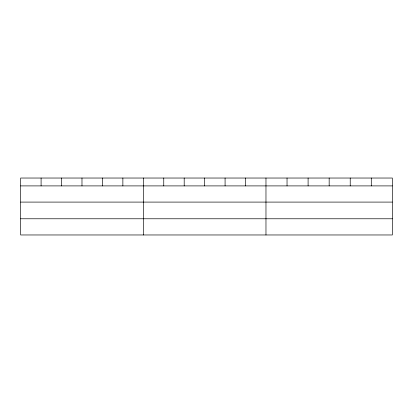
<?xml version="1.0" encoding="UTF-8"?>
<svg xmlns="http://www.w3.org/2000/svg" width="413" height="413" viewBox="0 0 413 413"><rect width="100%" height="100%" fill="white"/><g stroke="black" fill="none" stroke-linecap="round" stroke-linejoin="round"><path stroke-width="0.62" d="M392.35 202.091L392.35 178.034L20.65 178.034L20.65 234.966L392.35 234.966L392.35 202.091L20.65 202.091M20.65 185.902L392.35 185.902M20.65 218.776L392.35 218.776M371.287 178.034L371.287 185.902M350.224 178.034L350.224 185.902M329.161 178.034L329.161 185.902M308.098 178.034L308.098 185.902M287.035 178.034L287.035 185.902M265.972 178.034L265.972 234.966M245.529 178.034L245.529 185.902M225.085 178.034L225.085 185.902M204.641 178.034L204.641 185.902M184.198 178.034L184.198 185.902M163.754 178.034L163.754 185.902M143.311 178.034L143.311 234.966M122.867 178.034L122.867 185.902M102.424 178.034L102.424 185.902M81.981 178.034L81.981 185.902M61.537 178.034L61.537 185.902M41.093 178.034L41.093 185.902"/></g></svg>
